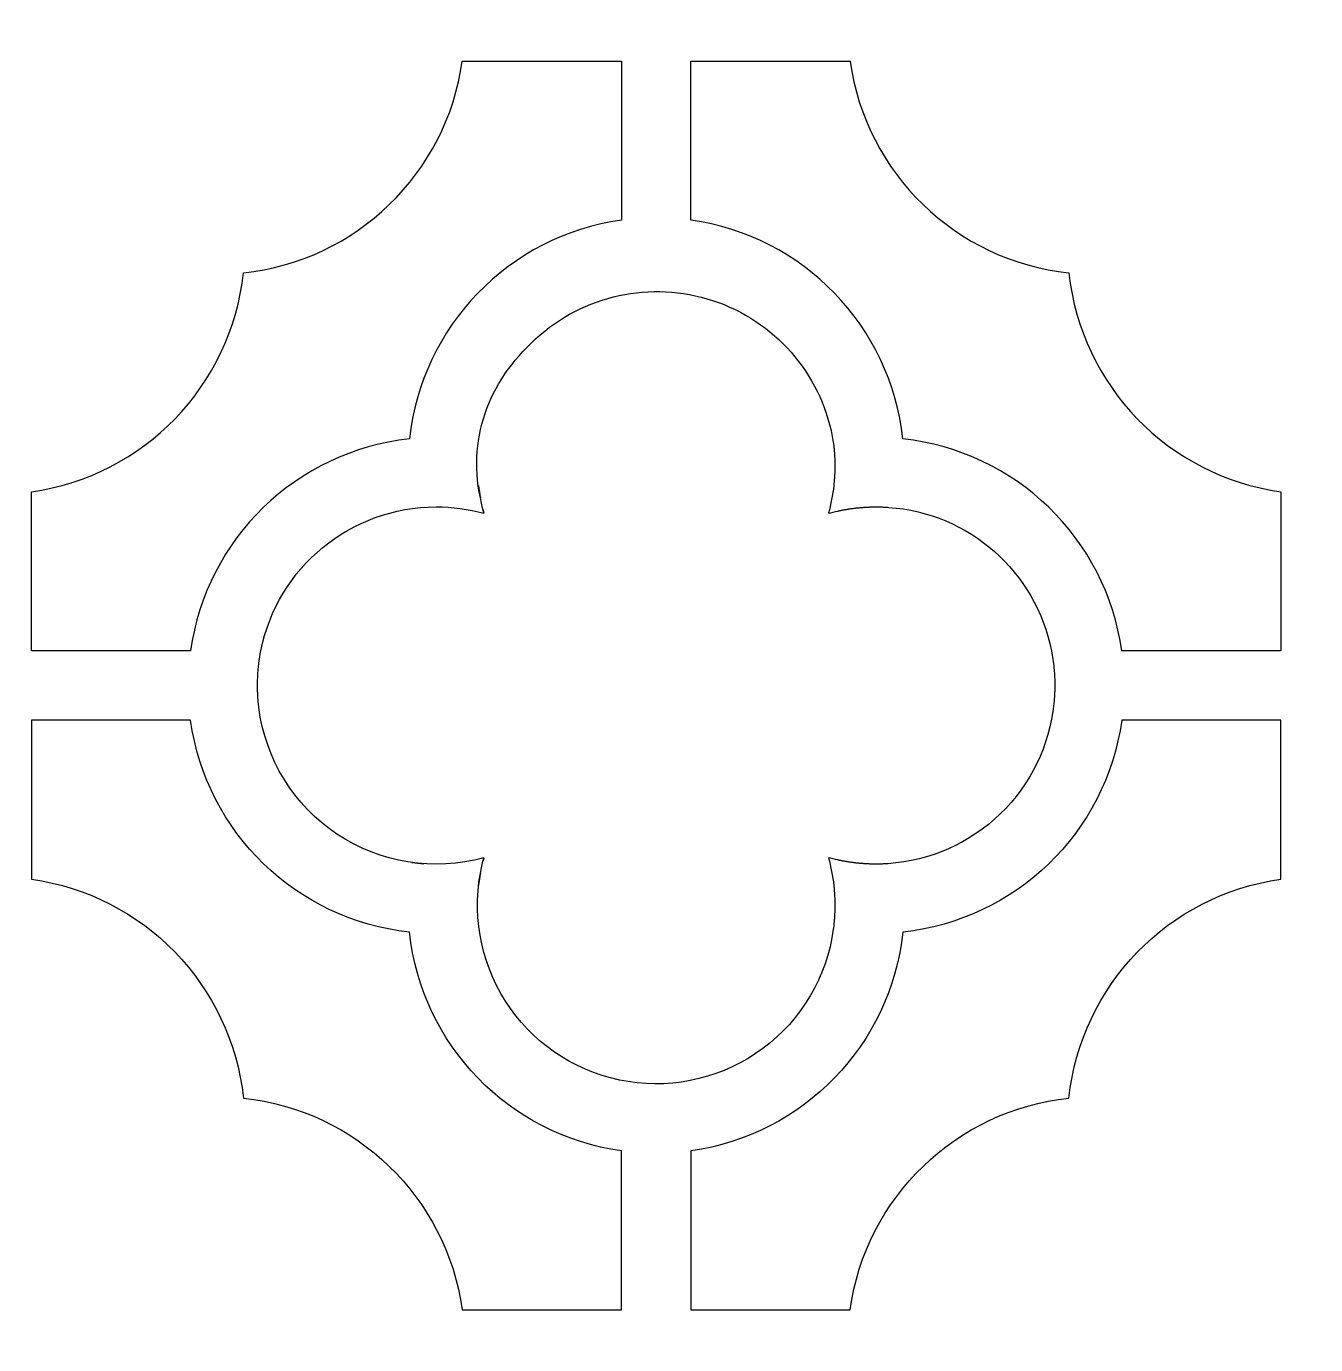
# Model space of a CAD drawing. Header units: centimetres. Extents: x -7.4 to -1.5, y -9 to 2.2.
# Drawn here: x -6.442 to -4.47, y -5.4 to -3.383 of the extents above; entities that cross this region are included whole.
import ezdxf

# ---------------------------------------------------------------- set-up
doc = ezdxf.new("R2010")
doc.units = ezdxf.units.CM
doc.header["$MEASUREMENT"] = 0
doc.layers.add('layer 1', color=7, linetype='Continuous')

msp = doc.modelspace()

# ---------------------------------------------------------------- linework, layer by layer
at = {"layer": 'layer 1', "color": 250}
for points, knots in [([(-7.43951, 2.23468), (-7.43951, 2.23468), (-7.33331, 2.23468), (-7.33331, 2.23468), (-7.33331, 2.23468), (-7.33331, 2.23468), (-1.60574, 2.23468), (-1.60574, 2.23468), (-1.60574, 2.23468), (-1.60574, 2.23468), (-1.49953, 2.23468), (-1.49953, 2.23468), (-1.49953, 2.23468), (-1.49953, 2.23468), (-1.49953, 2.12848), (-1.49953, 2.12848), (-1.49953, 2.12848), (-1.49953, 2.12848), (-1.49953, -8.89401), (-1.49953, -8.89401), (-1.49953, -8.89401), (-1.49953, -8.89401), (-1.49953, -9.00021), (-1.49953, -9.00021), (-1.49953, -9.00021), (-1.49953, -9.00021), (-1.60574, -9.00021), (-1.60574, -9.00021), (-1.60574, -9.00021), (-1.60574, -9.00021), (-7.33331, -9.00021), (-7.33331, -9.00021), (-7.33331, -9.00021), (-7.33331, -9.00021), (-7.43951, -9.00021), (-7.43951, -9.00021), (-7.43951, -9.00021), (-7.43951, -9.00021), (-7.43951, -8.89401), (-7.43951, -8.89401), (-7.43951, -8.89401), (-7.43951, -8.89401), (-7.43951, 2.12848), (-7.43951, 2.12848), (-7.43951, 2.12848), (-7.43951, 2.12848), (-7.43951, 2.23468), (-7.43951, 2.23468)], [0, 0, 0, 0, 0.0769231, 0.0769231, 0.0769231, 0.0769231, 0.1538462, 0.1538462, 0.1538462, 0.1538462, 0.2307692, 0.2307692, 0.2307692, 0.2307692, 0.3076923, 0.3076923, 0.3076923, 0.3076923, 0.3846154, 0.3846154, 0.3846154, 0.3846154, 0.4615385, 0.4615385, 0.4615385, 0.4615385, 0.5384615, 0.5384615, 0.5384615, 0.5384615, 0.6153846, 0.6153846, 0.6153846, 0.6153846, 0.6923077, 0.6923077, 0.6923077, 0.6923077, 0.7692308, 0.7692308, 0.7692308, 0.7692308, 0.8461538, 0.8461538, 0.8461538, 0.8461538, 1, 1, 1, 1]), ([(-5.53146, -3.43587), (-5.53146, -3.43587), (-5.61259, -3.43587), (-5.61259, -3.43587), (-5.61259, -3.43587), (-5.61259, -3.43587), (-5.65132, -3.43587), (-5.65132, -3.43587), (-5.65132, -3.43587), (-5.65132, -3.43587), (-5.68061, -3.43587), (-5.68061, -3.43587), (-5.68061, -3.43587), (-5.68061, -3.43587), (-5.77491, -3.43587), (-5.77491, -3.43587), (-5.77491, -3.43587), (-5.79896, -3.60788), (-5.93716, -3.74155), (-6.10984, -3.76015), (-6.10984, -3.76015), (-6.12832, -3.93284), (-6.26213, -4.0709), (-6.43412, -4.09508), (-6.43412, -4.09508), (-6.43412, -4.09508), (-6.43412, -4.14635), (-6.43412, -4.14635), (-6.43412, -4.14635), (-6.43412, -4.14635), (-6.43412, -4.17249), (-6.43412, -4.17249), (-6.43412, -4.17249), (-6.43412, -4.17249), (-6.43412, -4.24991), (-6.43412, -4.24991), (-6.43412, -4.24991), (-6.43412, -4.24991), (-6.43412, -4.33851), (-6.43412, -4.33851), (-6.43412, -4.33851), (-6.43412, -4.33851), (-6.28511, -4.33852), (-6.28511, -4.33852), (-6.28511, -4.33852), (-6.28511, -4.33852), (-6.1907, -4.33852), (-6.1907, -4.33852), (-6.1907, -4.33852), (-6.16665, -4.1665), (-6.02843, -4.03284), (-5.85574, -4.01423), (-5.85574, -4.01423), (-5.83727, -3.84153), (-5.70345, -3.70347), (-5.53146, -3.6793), (-5.53146, -3.6793), (-5.53146, -3.6793), (-5.53146, -3.43587), (-5.53146, -3.43587)], [0, 0, 0, 0, 0.0625, 0.0625, 0.0625, 0.0625, 0.125, 0.125, 0.125, 0.125, 0.1875, 0.1875, 0.1875, 0.1875, 0.25, 0.25, 0.25, 0.25, 0.3125, 0.3125, 0.3125, 0.3125, 0.375, 0.375, 0.375, 0.375, 0.4375, 0.4375, 0.4375, 0.4375, 0.5, 0.5, 0.5, 0.5, 0.5625, 0.5625, 0.5625, 0.5625, 0.625, 0.625, 0.625, 0.625, 0.6875, 0.6875, 0.6875, 0.6875, 0.75, 0.75, 0.75, 0.75, 0.8125, 0.8125, 0.8125, 0.8125, 0.875, 0.875, 0.875, 0.875, 1, 1, 1, 1]), ([(-5.18182, -3.43587), (-5.18182, -3.43587), (-5.23299, -3.43587), (-5.23299, -3.43587), (-5.23299, -3.43587), (-5.23299, -3.43587), (-5.3054, -3.43587), (-5.3054, -3.43587), (-5.3054, -3.43587), (-5.3054, -3.43587), (-5.35964, -3.43587), (-5.35964, -3.43587), (-5.35964, -3.43587), (-5.35964, -3.43587), (-5.42525, -3.43587), (-5.42525, -3.43587), (-5.42525, -3.43587), (-5.42525, -3.43587), (-5.42525, -3.67931), (-5.42525, -3.67931), (-5.42525, -3.67931), (-5.25325, -3.70336), (-5.1196, -3.84156), (-5.10099, -4.01423), (-5.10099, -4.01423), (-4.9283, -4.03271), (-4.79024, -4.16652), (-4.76605, -4.33852), (-4.76605, -4.33852), (-4.76605, -4.33852), (-4.64433, -4.33852), (-4.64433, -4.33852), (-4.64433, -4.33852), (-4.64433, -4.33852), (-4.52262, -4.33852), (-4.52262, -4.33852), (-4.52262, -4.33852), (-4.52262, -4.33852), (-4.52262, -4.24991), (-4.52262, -4.24991), (-4.52262, -4.24991), (-4.52262, -4.24991), (-4.52262, -4.17248), (-4.52262, -4.17248), (-4.52262, -4.17248), (-4.52262, -4.17248), (-4.52262, -4.14636), (-4.52262, -4.14636), (-4.52262, -4.14636), (-4.52262, -4.14636), (-4.52262, -4.09508), (-4.52262, -4.09508), (-4.52262, -4.09508), (-4.69462, -4.07103), (-4.82828, -3.93283), (-4.84689, -3.76015), (-4.84689, -3.76015), (-5.01959, -3.74167), (-5.15765, -3.60786), (-5.18182, -3.43587)], [0, 0, 0, 0, 0.0625, 0.0625, 0.0625, 0.0625, 0.125, 0.125, 0.125, 0.125, 0.1875, 0.1875, 0.1875, 0.1875, 0.25, 0.25, 0.25, 0.25, 0.3125, 0.3125, 0.3125, 0.3125, 0.375, 0.375, 0.375, 0.375, 0.4375, 0.4375, 0.4375, 0.4375, 0.5, 0.5, 0.5, 0.5, 0.5625, 0.5625, 0.5625, 0.5625, 0.625, 0.625, 0.625, 0.625, 0.6875, 0.6875, 0.6875, 0.6875, 0.75, 0.75, 0.75, 0.75, 0.8125, 0.8125, 0.8125, 0.8125, 0.875, 0.875, 0.875, 0.875, 1, 1, 1, 1]), ([(-6.08303, -4.33852), (-6.0843, -4.345), (-6.08534, -4.35151), (-6.08614, -4.35806), (-6.08614, -4.35806), (-6.08614, -4.35806), (-6.08634, -4.35971), (-6.08634, -4.35971), (-6.08634, -4.35971), (-6.08634, -4.35971), (-6.08653, -4.36137), (-6.08653, -4.36137), (-6.08653, -4.36137), (-6.08653, -4.36137), (-6.08717, -4.36792), (-6.08717, -4.36792), (-6.08717, -4.36792), (-6.08717, -4.36792), (-6.08755, -4.373), (-6.08755, -4.373), (-6.08755, -4.373), (-6.08755, -4.373), (-6.08767, -4.37469), (-6.08767, -4.37469), (-6.08767, -4.37469), (-6.08767, -4.37469), (-6.08788, -4.37803), (-6.08788, -4.37803), (-6.08788, -4.37803), (-6.08788, -4.37803), (-6.08794, -4.37974), (-6.08794, -4.37974), (-6.08794, -4.37974), (-6.08794, -4.37974), (-6.08802, -4.3819), (-6.08802, -4.3819), (-6.08802, -4.3819), (-6.08802, -4.3819), (-6.08805, -4.38312), (-6.08805, -4.38312), (-6.08805, -4.38312), (-6.08805, -4.38312), (-6.08812, -4.38454), (-6.08812, -4.38454), (-6.08812, -4.38454), (-6.08812, -4.38454), (-6.08814, -4.38626), (-6.08814, -4.38626), (-6.08814, -4.38626), (-6.08814, -4.38626), (-6.08816, -4.38734), (-6.08816, -4.38734), (-6.08816, -4.38734), (-6.08816, -4.38734), (-6.08819, -4.38904), (-6.08819, -4.38904), (-6.08819, -4.38904), (-6.08819, -4.38904), (-6.08819, -4.39076), (-6.08819, -4.39076), (-6.08819, -4.39076), (-6.08819, -4.39076), (-6.08819, -4.39244), (-6.08819, -4.39244), (-6.08819, -4.39244), (-6.08819, -4.39244), (-6.08819, -4.39413), (-6.08819, -4.39413), (-6.08819, -4.39413), (-6.08819, -4.39413), (-6.08816, -4.39556), (-6.08816, -4.39556), (-6.08816, -4.39556), (-6.08816, -4.39556), (-6.08816, -4.39668), (-6.08816, -4.39668), (-6.08816, -4.39668), (-6.08816, -4.39668), (-6.08812, -4.39838), (-6.08812, -4.39838), (-6.08812, -4.39838), (-6.08812, -4.39838), (-6.08805, -4.40008), (-6.08805, -4.40008), (-6.08805, -4.40008), (-6.08805, -4.40008), (-6.08802, -4.40131), (-6.08802, -4.40131), (-6.08802, -4.40131), (-6.08802, -4.40131), (-6.08797, -4.40259), (-6.08797, -4.40259), (-6.08797, -4.40259), (-6.08797, -4.40259), (-6.0879, -4.40428), (-6.0879, -4.40428), (-6.0879, -4.40428), (-6.0879, -4.40428), (-6.08767, -4.40848), (-6.08767, -4.40848), (-6.08767, -4.40848), (-6.08767, -4.40848), (-6.08755, -4.41017), (-6.08755, -4.41017), (-6.08755, -4.41017), (-6.08755, -4.41017), (-6.08724, -4.41434), (-6.08724, -4.41434), (-6.08724, -4.41434), (-6.08698, -4.41739), (-6.08669, -4.42044), (-6.08634, -4.42349), (-6.08634, -4.42349), (-6.08634, -4.42349), (-6.08614, -4.42514), (-6.08614, -4.42514), (-6.08614, -4.42514), (-6.07644, -4.50408), (-6.03287, -4.57483), (-5.96672, -4.61896), (-5.96672, -4.61896), (-5.90057, -4.66307), (-5.81859, -4.67629), (-5.74196, -4.65516), (-5.74196, -4.65516), (-5.74196, -4.65516), (-5.74325, -4.6601), (-5.74325, -4.6601), (-5.74325, -4.6601), (-5.74325, -4.6601), (-5.74196, -4.65515), (-5.74196, -4.65515), (-5.74196, -4.65515), (-5.74381, -4.66208), (-5.74542, -4.66908), (-5.7468, -4.67612), (-5.7468, -4.67612), (-5.74818, -4.68326), (-5.74927, -4.69046), (-5.75007, -4.69769), (-5.75007, -4.69769), (-5.74936, -4.69136), (-5.74844, -4.68506), (-5.74731, -4.67878), (-5.74731, -4.67878), (-5.76045, -4.75127), (-5.74383, -4.82598), (-5.70121, -4.88605), (-5.70121, -4.88605), (-5.65858, -4.94612), (-5.5939, -4.98642), (-5.52114, -4.99794), (-5.52114, -4.99794), (-5.44837, -5.00947), (-5.37402, -4.99113), (-5.31494, -4.94709), (-5.31494, -4.94709), (-5.25587, -4.90305), (-5.21712, -4.83739), (-5.20738, -4.76435), (-5.20738, -4.76435), (-5.20738, -4.76435), (-5.20723, -4.7632), (-5.20723, -4.7632), (-5.20723, -4.7632), (-5.20723, -4.7632), (-5.2071, -4.76204), (-5.2071, -4.76204), (-5.2071, -4.76204), (-5.2071, -4.76204), (-5.20681, -4.75972), (-5.20681, -4.75972), (-5.20681, -4.75972), (-5.20681, -4.75972), (-5.20661, -4.75799), (-5.20661, -4.75799), (-5.20661, -4.75799), (-5.20661, -4.75799), (-5.20649, -4.75684), (-5.20649, -4.75684), (-5.20649, -4.75684), (-5.20649, -4.75684), (-5.20631, -4.75509), (-5.20631, -4.75509), (-5.20631, -4.75509), (-5.20631, -4.75509), (-5.20617, -4.75361), (-5.20617, -4.75361), (-5.20617, -4.75361), (-5.20617, -4.75361), (-5.20606, -4.75219), (-5.20606, -4.75219), (-5.20606, -4.75219), (-5.20606, -4.75219), (-5.20595, -4.75101), (-5.20595, -4.75101), (-5.20595, -4.75101), (-5.20595, -4.75101), (-5.20587, -4.75002), (-5.20587, -4.75002), (-5.20587, -4.75002), (-5.20587, -4.75002), (-5.20576, -4.74867), (-5.20576, -4.74867), (-5.20576, -4.74867), (-5.20576, -4.74867), (-5.20541, -4.74342), (-5.20541, -4.74342), (-5.20541, -4.74342), (-5.20541, -4.74342), (-5.20534, -4.74225), (-5.20534, -4.74225), (-5.20534, -4.74225), (-5.20534, -4.74225), (-5.2053, -4.74107), (-5.2053, -4.74107), (-5.2053, -4.74107), (-5.2053, -4.74107), (-5.20525, -4.73989), (-5.20525, -4.73989), (-5.20525, -4.73989), (-5.20525, -4.73989), (-5.2052, -4.73871), (-5.2052, -4.73871), (-5.2052, -4.73871), (-5.2052, -4.73871), (-5.20514, -4.73698), (-5.20514, -4.73698), (-5.20514, -4.73698), (-5.20514, -4.73698), (-5.20503, -4.73307), (-5.20503, -4.73307), (-5.20503, -4.73307), (-5.20503, -4.73307), (-5.20502, -4.73159), (-5.20502, -4.73159), (-5.20502, -4.73159), (-5.20502, -4.73159), (-5.20499, -4.7298), (-5.20499, -4.7298), (-5.20499, -4.7298), (-5.20499, -4.7298), (-5.20497, -4.72805), (-5.20497, -4.72805), (-5.20497, -4.72805), (-5.20497, -4.72805), (-5.20499, -4.72686), (-5.20499, -4.72686), (-5.20499, -4.72686), (-5.20499, -4.72686), (-5.20499, -4.72568), (-5.20499, -4.72568), (-5.20499, -4.72568), (-5.20499, -4.72568), (-5.20502, -4.72451), (-5.20502, -4.72451), (-5.20502, -4.72451), (-5.20502, -4.72451), (-5.20502, -4.72333), (-5.20502, -4.72333), (-5.20502, -4.72333), (-5.20502, -4.72333), (-5.20505, -4.72215), (-5.20505, -4.72215), (-5.20505, -4.72215), (-5.20505, -4.72215), (-5.20507, -4.72097), (-5.20507, -4.72097), (-5.20507, -4.72097), (-5.20507, -4.72097), (-5.20511, -4.71978), (-5.20511, -4.71978), (-5.20511, -4.71978), (-5.20511, -4.71978), (-5.20514, -4.71862), (-5.20514, -4.71862), (-5.20514, -4.71862), (-5.20514, -4.71862), (-5.2052, -4.71744), (-5.2052, -4.71744), (-5.2052, -4.71744), (-5.2052, -4.71744), (-5.20525, -4.71627), (-5.20525, -4.71627), (-5.20525, -4.71627), (-5.20525, -4.71627), (-5.2053, -4.71508), (-5.2053, -4.71508), (-5.2053, -4.71508), (-5.2053, -4.71508), (-5.20534, -4.71393), (-5.20534, -4.71393), (-5.20534, -4.71393), (-5.20534, -4.71393), (-5.20541, -4.71275), (-5.20541, -4.71275), (-5.20541, -4.71275), (-5.20541, -4.71275), (-5.20547, -4.71159), (-5.20547, -4.71159), (-5.20547, -4.71159), (-5.20547, -4.71159), (-5.20555, -4.71041), (-5.20555, -4.71041), (-5.20555, -4.71041), (-5.20555, -4.71041), (-5.20561, -4.70927), (-5.20561, -4.70927), (-5.20561, -4.70927), (-5.20561, -4.70927), (-5.20571, -4.70809), (-5.20571, -4.70809), (-5.20571, -4.70809), (-5.20571, -4.70809), (-5.2058, -4.70694), (-5.2058, -4.70694), (-5.2058, -4.70694), (-5.2058, -4.70694), (-5.20589, -4.70576), (-5.20589, -4.70576), (-5.20589, -4.70576), (-5.20589, -4.70576), (-5.20599, -4.70461), (-5.20599, -4.70461), (-5.20599, -4.70461), (-5.20599, -4.70461), (-5.2061, -4.70344), (-5.2061, -4.70344), (-5.2061, -4.70344), (-5.2061, -4.70344), (-5.20621, -4.70228), (-5.20621, -4.70228), (-5.20621, -4.70228), (-5.20621, -4.70228), (-5.2063, -4.70114), (-5.2063, -4.70114), (-5.2063, -4.70114), (-5.2063, -4.70114), (-5.2064, -4.7), (-5.2064, -4.7), (-5.2064, -4.7), (-5.2064, -4.7), (-5.20653, -4.69884), (-5.20653, -4.69884), (-5.20653, -4.69884), (-5.20653, -4.69884), (-5.20665, -4.69769), (-5.20665, -4.69769), (-5.20665, -4.69769), (-5.20825, -4.68331), (-5.21098, -4.66909), (-5.21483, -4.65515), (-5.21483, -4.65515), (-5.2101, -4.65643), (-5.20535, -4.65759), (-5.20057, -4.65864), (-5.20057, -4.65864), (-5.20057, -4.65864), (-5.19945, -4.6589), (-5.19945, -4.6589), (-5.19945, -4.6589), (-5.19945, -4.6589), (-5.19834, -4.65912), (-5.19834, -4.65912), (-5.19834, -4.65912), (-5.19834, -4.65912), (-5.19721, -4.65938), (-5.19721, -4.65938), (-5.19721, -4.65938), (-5.19721, -4.65938), (-5.1961, -4.6596), (-5.1961, -4.6596), (-5.1961, -4.6596), (-5.1961, -4.6596), (-5.19498, -4.65981), (-5.19498, -4.65981), (-5.19498, -4.65981), (-5.19498, -4.65981), (-5.19387, -4.66003), (-5.19387, -4.66003), (-5.19387, -4.66003), (-5.19387, -4.66003), (-5.19274, -4.66024), (-5.19274, -4.66024), (-5.19274, -4.66024), (-5.19274, -4.66024), (-5.19163, -4.66044), (-5.19163, -4.66044), (-5.19163, -4.66044), (-5.19163, -4.66044), (-5.1905, -4.66066), (-5.1905, -4.66066), (-5.1905, -4.66066), (-5.1905, -4.66066), (-5.18939, -4.66085), (-5.18939, -4.66085), (-5.18939, -4.66085), (-5.18939, -4.66085), (-5.18823, -4.66106), (-5.18823, -4.66106), (-5.18823, -4.66106), (-5.18823, -4.66106), (-5.18713, -4.66124), (-5.18713, -4.66124), (-5.18713, -4.66124), (-5.18713, -4.66124), (-5.18598, -4.66143), (-5.18598, -4.66143), (-5.18598, -4.66143), (-5.18598, -4.66143), (-5.18486, -4.66161), (-5.18486, -4.66161), (-5.18486, -4.66161), (-5.18486, -4.66161), (-5.18371, -4.6618), (-5.18371, -4.6618), (-5.18371, -4.6618), (-5.18371, -4.6618), (-5.18259, -4.66196), (-5.18259, -4.66196), (-5.18259, -4.66196), (-5.18259, -4.66196), (-5.18144, -4.66213), (-5.18144, -4.66213), (-5.18144, -4.66213), (-5.18144, -4.66213), (-5.1803, -4.66229), (-5.1803, -4.66229), (-5.1803, -4.66229), (-5.1803, -4.66229), (-5.17915, -4.66248), (-5.17915, -4.66248), (-5.17915, -4.66248), (-5.17915, -4.66248), (-5.17802, -4.6626), (-5.17802, -4.6626), (-5.17802, -4.6626), (-5.17802, -4.6626), (-5.17688, -4.66277), (-5.17688, -4.66277), (-5.17688, -4.66277), (-5.17688, -4.66277), (-5.17574, -4.66289), (-5.17574, -4.66289), (-5.17574, -4.66289), (-5.17574, -4.66289), (-5.17458, -4.66305), (-5.17458, -4.66305), (-5.17458, -4.66305), (-5.17458, -4.66305), (-5.17344, -4.66318), (-5.17344, -4.66318), (-5.17344, -4.66318), (-5.17344, -4.66318), (-5.1723, -4.66332), (-5.1723, -4.66332), (-5.1723, -4.66332), (-5.1723, -4.66332), (-5.17114, -4.66344), (-5.17114, -4.66344), (-5.17114, -4.66344), (-5.17114, -4.66344), (-5.16999, -4.66358), (-5.16999, -4.66358), (-5.16999, -4.66358), (-5.16999, -4.66358), (-5.16884, -4.66366), (-5.16884, -4.66366), (-5.16884, -4.66366), (-5.16884, -4.66366), (-5.16769, -4.66378), (-5.16769, -4.66378), (-5.16769, -4.66378), (-5.16769, -4.66378), (-5.16655, -4.66388), (-5.16655, -4.66388), (-5.16655, -4.66388), (-5.16655, -4.66388), (-5.16536, -4.664), (-5.16536, -4.664), (-5.16536, -4.664), (-5.16536, -4.664), (-5.16422, -4.66409), (-5.16422, -4.66409), (-5.16422, -4.66409), (-5.16422, -4.66409), (-5.16304, -4.66418), (-5.16304, -4.66418), (-5.16304, -4.66418), (-5.16304, -4.66418), (-5.16189, -4.66428), (-5.16189, -4.66428), (-5.16189, -4.66428), (-5.16189, -4.66428), (-5.16072, -4.66436), (-5.16072, -4.66436), (-5.16072, -4.66436), (-5.16072, -4.66436), (-5.15957, -4.66443), (-5.15957, -4.66443), (-5.15957, -4.66443), (-5.15957, -4.66443), (-5.15839, -4.6645), (-5.15839, -4.6645), (-5.15839, -4.6645), (-5.15839, -4.6645), (-5.15723, -4.66457), (-5.15723, -4.66457), (-5.15723, -4.66457), (-5.15723, -4.66457), (-5.15605, -4.66463), (-5.15605, -4.66463), (-5.15605, -4.66463), (-5.15605, -4.66463), (-5.15489, -4.66468), (-5.15489, -4.66468), (-5.15489, -4.66468), (-5.15489, -4.66468), (-5.15372, -4.66474), (-5.15372, -4.66474), (-5.15372, -4.66474), (-5.15372, -4.66474), (-5.15254, -4.66478), (-5.15254, -4.66478), (-5.15254, -4.66478), (-5.15254, -4.66478), (-5.15136, -4.66485), (-5.15136, -4.66485), (-5.15136, -4.66485), (-5.15136, -4.66485), (-5.15019, -4.66487), (-5.15019, -4.66487), (-5.15019, -4.66487), (-5.15019, -4.66487), (-5.14902, -4.6649), (-5.14902, -4.6649), (-5.14902, -4.6649), (-5.14902, -4.6649), (-5.14783, -4.66493), (-5.14783, -4.66493), (-5.14783, -4.66493), (-5.14783, -4.66493), (-5.14666, -4.66497), (-5.14666, -4.66497), (-5.14666, -4.66497), (-5.14666, -4.66497), (-5.14547, -4.66497), (-5.14547, -4.66497), (-5.14547, -4.66497), (-5.14547, -4.66497), (-5.1443, -4.66499), (-5.1443, -4.66499), (-5.1443, -4.66499), (-5.1443, -4.66499), (-5.14312, -4.66499), (-5.14312, -4.66499), (-5.14312, -4.66499), (-5.14312, -4.66499), (-5.14192, -4.66501), (-5.14192, -4.66501), (-5.14192, -4.66501), (-5.14192, -4.66501), (-5.14075, -4.66499), (-5.14075, -4.66499), (-5.14075, -4.66499), (-5.14075, -4.66499), (-5.13932, -4.66498), (-5.13932, -4.66498), (-5.13932, -4.66498), (-5.13932, -4.66498), (-5.13778, -4.66497), (-5.13778, -4.66497), (-5.13778, -4.66497), (-5.13778, -4.66497), (-5.13273, -4.66483), (-5.13273, -4.66483), (-5.13273, -4.66483), (-5.13273, -4.66483), (-5.13127, -4.66477), (-5.13127, -4.66477), (-5.13127, -4.66477), (-5.13127, -4.66477), (-5.126, -4.66451), (-5.126, -4.66451), (-5.126, -4.66451), (-5.126, -4.66451), (-5.12482, -4.66444), (-5.12482, -4.66444), (-5.12482, -4.66444), (-5.12482, -4.66444), (-5.12365, -4.66437), (-5.12365, -4.66437), (-5.12365, -4.66437), (-5.05925, -4.65994), (-4.99852, -4.63298), (-4.95205, -4.58819), (-4.95205, -4.58819), (-4.90556, -4.54338), (-4.87648, -4.48358), (-4.86996, -4.41934), (-4.86996, -4.41934), (-4.86996, -4.41934), (-4.86957, -4.41518), (-4.86957, -4.41518), (-4.86957, -4.41518), (-4.86922, -4.41085), (-4.86895, -4.40651), (-4.86875, -4.40217), (-4.86875, -4.40217), (-4.86875, -4.40217), (-4.86872, -4.40091), (-4.86872, -4.40091), (-4.86872, -4.40091), (-4.86872, -4.40091), (-4.86866, -4.39922), (-4.86866, -4.39922), (-4.86866, -4.39922), (-4.86866, -4.39922), (-4.86859, -4.3968), (-4.86859, -4.3968), (-4.86859, -4.3968), (-4.86859, -4.3968), (-4.86859, -4.39582), (-4.86859, -4.39582), (-4.86859, -4.39582), (-4.86859, -4.39582), (-4.86856, -4.39413), (-4.86856, -4.39413), (-4.86856, -4.39413), (-4.86856, -4.39413), (-4.86855, -4.39244), (-4.86855, -4.39244), (-4.86855, -4.39244), (-4.86855, -4.39244), (-4.86855, -4.39076), (-4.86855, -4.39076), (-4.86855, -4.39076), (-4.86855, -4.39076), (-4.86856, -4.38904), (-4.86856, -4.38904), (-4.86856, -4.38904), (-4.86856, -4.38904), (-4.86858, -4.38767), (-4.86858, -4.38767), (-4.86858, -4.38767), (-4.86858, -4.38767), (-4.86859, -4.38649), (-4.86859, -4.38649), (-4.86859, -4.38649), (-4.86859, -4.38649), (-4.86862, -4.38483), (-4.86862, -4.38483), (-4.86862, -4.38483), (-4.86862, -4.38483), (-4.86869, -4.38312), (-4.86869, -4.38312), (-4.86869, -4.38312), (-4.86869, -4.38312), (-4.86872, -4.38197), (-4.86872, -4.38197), (-4.86872, -4.38197), (-4.86889, -4.37786), (-4.86913, -4.37375), (-4.86944, -4.36965), (-4.86944, -4.36965), (-4.86944, -4.36965), (-4.86957, -4.36799), (-4.86957, -4.36799), (-4.86957, -4.36799), (-4.86957, -4.36799), (-4.86987, -4.36469), (-4.86987, -4.36469), (-4.86987, -4.36469), (-4.87078, -4.35591), (-4.87206, -4.34718), (-4.87372, -4.33852), (-4.87372, -4.33852), (-4.89762, -4.21739), (-4.9996, -4.12738), (-5.12277, -4.11892), (-5.12277, -4.11892), (-5.12277, -4.11892), (-5.12422, -4.11882), (-5.12422, -4.11882), (-5.12422, -4.11882), (-5.12422, -4.11882), (-5.12539, -4.11875), (-5.12539, -4.11875), (-5.12539, -4.11875), (-5.12539, -4.11875), (-5.13127, -4.11845), (-5.13127, -4.11845), (-5.13127, -4.11845), (-5.13127, -4.11845), (-5.13273, -4.1184), (-5.13273, -4.1184), (-5.13273, -4.1184), (-5.13273, -4.1184), (-5.13692, -4.11827), (-5.13692, -4.11827), (-5.13692, -4.11827), (-5.13692, -4.11827), (-5.1384, -4.11827), (-5.1384, -4.11827), (-5.1384, -4.11827), (-5.1384, -4.11827), (-5.14018, -4.11823), (-5.14018, -4.11823), (-5.14018, -4.11823), (-5.14018, -4.11823), (-5.14192, -4.11822), (-5.14192, -4.11822), (-5.14192, -4.11822), (-5.14192, -4.11822), (-5.14312, -4.11823), (-5.14312, -4.11823), (-5.14312, -4.11823), (-5.14312, -4.11823), (-5.1443, -4.11823), (-5.1443, -4.11823), (-5.1443, -4.11823), (-5.1443, -4.11823), (-5.14547, -4.11827), (-5.14547, -4.11827), (-5.14547, -4.11827), (-5.14547, -4.11827), (-5.14666, -4.11827), (-5.14666, -4.11827), (-5.14666, -4.11827), (-5.14666, -4.11827), (-5.14783, -4.1183), (-5.14783, -4.1183), (-5.14783, -4.1183), (-5.14783, -4.1183), (-5.14902, -4.11831), (-5.14902, -4.11831), (-5.14902, -4.11831), (-5.14902, -4.11831), (-5.15019, -4.11835), (-5.15019, -4.11835), (-5.15019, -4.11835), (-5.15019, -4.11835), (-5.15136, -4.11838), (-5.15136, -4.11838), (-5.15136, -4.11838), (-5.15136, -4.11838), (-5.15254, -4.11845), (-5.15254, -4.11845), (-5.15254, -4.11845), (-5.15254, -4.11845), (-5.15372, -4.11849), (-5.15372, -4.11849), (-5.15372, -4.11849), (-5.15372, -4.11849), (-5.15489, -4.11856), (-5.15489, -4.11856), (-5.15489, -4.11856), (-5.15489, -4.11856), (-5.15605, -4.1186), (-5.15605, -4.1186), (-5.15605, -4.1186), (-5.15605, -4.1186), (-5.15723, -4.11867), (-5.15723, -4.11867), (-5.15723, -4.11867), (-5.15723, -4.11867), (-5.15838, -4.11872), (-5.15838, -4.11872), (-5.15838, -4.11872), (-5.15838, -4.11872), (-5.15956, -4.1188), (-5.15956, -4.1188), (-5.15956, -4.1188), (-5.15956, -4.1188), (-5.16071, -4.11886), (-5.16071, -4.11886), (-5.16071, -4.11886), (-5.16071, -4.11886), (-5.16188, -4.11896), (-5.16188, -4.11896), (-5.16188, -4.11896), (-5.16188, -4.11896), (-5.16303, -4.11904), (-5.16303, -4.11904), (-5.16303, -4.11904), (-5.16303, -4.11904), (-5.16421, -4.11914), (-5.16421, -4.11914), (-5.16421, -4.11914), (-5.16421, -4.11914), (-5.16535, -4.11923), (-5.16535, -4.11923), (-5.16535, -4.11923), (-5.16535, -4.11923), (-5.16652, -4.11935), (-5.16652, -4.11935), (-5.16652, -4.11935), (-5.16652, -4.11935), (-5.16767, -4.11945), (-5.16767, -4.11945), (-5.16767, -4.11945), (-5.16767, -4.11945), (-5.16881, -4.11956), (-5.16881, -4.11956), (-5.16881, -4.11956), (-5.16881, -4.11956), (-5.16996, -4.11966), (-5.16996, -4.11966), (-5.16996, -4.11966), (-5.16996, -4.11966), (-5.17112, -4.11978), (-5.17112, -4.11978), (-5.17112, -4.11978), (-5.17112, -4.11978), (-5.17227, -4.11992), (-5.17227, -4.11992), (-5.17227, -4.11992), (-5.17227, -4.11992), (-5.17342, -4.12005), (-5.17342, -4.12005), (-5.17342, -4.12005), (-5.17342, -4.12005), (-5.17456, -4.12018), (-5.17456, -4.12018), (-5.17456, -4.12018), (-5.17456, -4.12018), (-5.17571, -4.12034), (-5.17571, -4.12034), (-5.17571, -4.12034), (-5.17571, -4.12034), (-5.17686, -4.12047), (-5.17686, -4.12047), (-5.17686, -4.12047), (-5.17686, -4.12047), (-5.17801, -4.12062), (-5.17801, -4.12062), (-5.17801, -4.12062), (-5.17801, -4.12062), (-5.17912, -4.12075), (-5.17912, -4.12075), (-5.17912, -4.12075), (-5.17912, -4.12075), (-5.18026, -4.12093), (-5.18026, -4.12093), (-5.18026, -4.12093), (-5.18026, -4.12093), (-5.18142, -4.12109), (-5.18142, -4.12109), (-5.18142, -4.12109), (-5.18142, -4.12109), (-5.18256, -4.12127), (-5.18256, -4.12127), (-5.18256, -4.12127), (-5.18256, -4.12127), (-5.18368, -4.12143), (-5.18368, -4.12143), (-5.18368, -4.12143), (-5.18368, -4.12143), (-5.18483, -4.12162), (-5.18483, -4.12162), (-5.18483, -4.12162), (-5.18483, -4.12162), (-5.18595, -4.12181), (-5.18595, -4.12181), (-5.18595, -4.12181), (-5.18595, -4.12181), (-5.1871, -4.122), (-5.1871, -4.122), (-5.1871, -4.122), (-5.1871, -4.122), (-5.18821, -4.12216), (-5.18821, -4.12216), (-5.18821, -4.12216), (-5.18821, -4.12216), (-5.18935, -4.12237), (-5.18935, -4.12237), (-5.18935, -4.12237), (-5.18935, -4.12237), (-5.19046, -4.12257), (-5.19046, -4.12257), (-5.19046, -4.12257), (-5.19046, -4.12257), (-5.1916, -4.12279), (-5.1916, -4.12279), (-5.1916, -4.12279), (-5.1916, -4.12279), (-5.19271, -4.12298), (-5.19271, -4.12298), (-5.19271, -4.12298), (-5.19271, -4.12298), (-5.19383, -4.12321), (-5.19383, -4.12321), (-5.19383, -4.12321), (-5.19383, -4.12321), (-5.19494, -4.12342), (-5.19494, -4.12342), (-5.19494, -4.12342), (-5.19494, -4.12342), (-5.19606, -4.12364), (-5.19606, -4.12364), (-5.19606, -4.12364), (-5.19606, -4.12364), (-5.19717, -4.12386), (-5.19717, -4.12386), (-5.19717, -4.12386), (-5.19717, -4.12386), (-5.19829, -4.1241), (-5.19829, -4.1241), (-5.19829, -4.1241), (-5.19829, -4.1241), (-5.1994, -4.12433), (-5.1994, -4.12433), (-5.1994, -4.12433), (-5.1994, -4.12433), (-5.20051, -4.12459), (-5.20051, -4.12459), (-5.20051, -4.12459), (-5.2053, -4.12562), (-5.21005, -4.12678), (-5.21478, -4.12808), (-5.21478, -4.12808), (-5.21096, -4.11413), (-5.20825, -4.09991), (-5.20667, -4.08554), (-5.20667, -4.08554), (-5.20667, -4.08554), (-5.20654, -4.08439), (-5.20654, -4.08439), (-5.20654, -4.08439), (-5.20654, -4.08439), (-5.20641, -4.08324), (-5.20641, -4.08324), (-5.20641, -4.08324), (-5.20641, -4.08324), (-5.20631, -4.08208), (-5.20631, -4.08208), (-5.20631, -4.08208), (-5.20631, -4.08208), (-5.20621, -4.08094), (-5.20621, -4.08094), (-5.20621, -4.08094), (-5.20621, -4.08094), (-5.2061, -4.07979), (-5.2061, -4.07979), (-5.2061, -4.07979), (-5.2061, -4.07979), (-5.20599, -4.07861), (-5.20599, -4.07861), (-5.20599, -4.07861), (-5.20599, -4.07861), (-5.20589, -4.07747), (-5.20589, -4.07747), (-5.20589, -4.07747), (-5.20589, -4.07747), (-5.2058, -4.07628), (-5.2058, -4.07628), (-5.2058, -4.07628), (-5.2058, -4.07628), (-5.20571, -4.07514), (-5.20571, -4.07514), (-5.20571, -4.07514), (-5.20571, -4.07514), (-5.20561, -4.07397), (-5.20561, -4.07397), (-5.20561, -4.07397), (-5.20561, -4.07397), (-5.20555, -4.07281), (-5.20555, -4.07281), (-5.20555, -4.07281), (-5.20555, -4.07281), (-5.20547, -4.07164), (-5.20547, -4.07164), (-5.20547, -4.07164), (-5.20547, -4.07164), (-5.20541, -4.07048), (-5.20541, -4.07048), (-5.20541, -4.07048), (-5.20541, -4.07048), (-5.20534, -4.0693), (-5.20534, -4.0693), (-5.20534, -4.0693), (-5.20534, -4.0693), (-5.2053, -4.06814), (-5.2053, -4.06814), (-5.2053, -4.06814), (-5.2053, -4.06814), (-5.20525, -4.06697), (-5.20525, -4.06697), (-5.20525, -4.06697), (-5.20525, -4.06697), (-5.2052, -4.06578), (-5.2052, -4.06578), (-5.2052, -4.06578), (-5.2052, -4.06578), (-5.20514, -4.06461), (-5.20514, -4.06461), (-5.20514, -4.06461), (-5.20514, -4.06461), (-5.20511, -4.06344), (-5.20511, -4.06344), (-5.20511, -4.06344), (-5.20511, -4.06344), (-5.20507, -4.06226), (-5.20507, -4.06226), (-5.20507, -4.06226), (-5.20507, -4.06226), (-5.20505, -4.06108), (-5.20505, -4.06108), (-5.20505, -4.06108), (-5.20505, -4.06108), (-5.20502, -4.05991), (-5.20502, -4.05991), (-5.20502, -4.05991), (-5.20502, -4.05991), (-5.20502, -4.05872), (-5.20502, -4.05872), (-5.20502, -4.05872), (-5.20502, -4.05872), (-5.20499, -4.05754), (-5.20499, -4.05754), (-5.20499, -4.05754), (-5.20499, -4.05754), (-5.20499, -4.05637), (-5.20499, -4.05637), (-5.20499, -4.05637), (-5.20499, -4.05637), (-5.20497, -4.05518), (-5.20497, -4.05518), (-5.20497, -4.05518), (-5.20497, -4.05518), (-5.20499, -4.054), (-5.20499, -4.054), (-5.20499, -4.054), (-5.20499, -4.054), (-5.205, -4.05256), (-5.205, -4.05256), (-5.205, -4.05256), (-5.205, -4.05256), (-5.20502, -4.05103), (-5.20502, -4.05103), (-5.20502, -4.05103), (-5.20502, -4.05103), (-5.20511, -4.04705), (-5.20511, -4.04705), (-5.20511, -4.04705), (-5.20511, -4.04705), (-5.2052, -4.04451), (-5.2052, -4.04451), (-5.2052, -4.04451), (-5.2052, -4.04451), (-5.20525, -4.04333), (-5.20525, -4.04333), (-5.20525, -4.04333), (-5.20525, -4.04333), (-5.2053, -4.04216), (-5.2053, -4.04216), (-5.2053, -4.04216), (-5.2053, -4.04216), (-5.20533, -4.04113), (-5.20533, -4.04113), (-5.20533, -4.04113), (-5.20533, -4.04113), (-5.20541, -4.03982), (-5.20541, -4.03982), (-5.20541, -4.03982), (-5.20541, -4.03982), (-5.20575, -4.03469), (-5.20575, -4.03469), (-5.20575, -4.03469), (-5.20575, -4.03469), (-5.20586, -4.03337), (-5.20586, -4.03337), (-5.20586, -4.03337), (-5.20586, -4.03337), (-5.20595, -4.03222), (-5.20595, -4.03222), (-5.20595, -4.03222), (-5.20595, -4.03222), (-5.20606, -4.03104), (-5.20606, -4.03104), (-5.20606, -4.03104), (-5.20606, -4.03104), (-5.20617, -4.02989), (-5.20617, -4.02989), (-5.20617, -4.02989), (-5.20617, -4.02989), (-5.20625, -4.02878), (-5.20625, -4.02878), (-5.20625, -4.02878), (-5.20625, -4.02878), (-5.2064, -4.02713), (-5.2064, -4.02713), (-5.2064, -4.02713), (-5.2064, -4.02713), (-5.20655, -4.02581), (-5.20655, -4.02581), (-5.20655, -4.02581), (-5.20655, -4.02581), (-5.20676, -4.02409), (-5.20676, -4.02409), (-5.20676, -4.02409), (-5.20676, -4.02409), (-5.207, -4.02197), (-5.207, -4.02197), (-5.207, -4.02197), (-5.207, -4.02197), (-5.20717, -4.02061), (-5.20717, -4.02061), (-5.20717, -4.02061), (-5.20717, -4.02061), (-5.20733, -4.01946), (-5.20733, -4.01946), (-5.20733, -4.01946), (-5.22276, -3.92145), (-5.29008, -3.83949), (-5.38323, -3.80534), (-5.38323, -3.80534), (-5.47638, -3.77118), (-5.58073, -3.79019), (-5.65585, -3.855), (-5.65585, -3.855), (-5.73097, -3.91981), (-5.76743, -4.00729), (-5.74731, -4.10444), (-5.74731, -4.10444), (-5.74844, -4.09817), (-5.74936, -4.09188), (-5.75007, -4.08554), (-5.75007, -4.08554), (-5.74926, -4.09277), (-5.74818, -4.09997), (-5.7468, -4.10711), (-5.7468, -4.10711), (-5.74544, -4.11417), (-5.7438, -4.12116), (-5.74189, -4.12808), (-5.74189, -4.12808), (-5.74189, -4.12808), (-5.74325, -4.12313), (-5.74325, -4.12313), (-5.74325, -4.12313), (-5.74325, -4.12313), (-5.74196, -4.12807), (-5.74196, -4.12807), (-5.74196, -4.12807), (-5.76569, -4.12153), (-5.7902, -4.11822), (-5.81482, -4.11822), (-5.81482, -4.11822), (-5.94541, -4.11827), (-6.05772, -4.2104), (-6.08305, -4.33852), (-6.08305, -4.33852), (-6.08305, -4.33852), (-6.08303, -4.33852), (-6.08303, -4.33852)], [0, 0, 0, 0, 0.0034483, 0.0034483, 0.0034483, 0.0034483, 0.0068966, 0.0068966, 0.0068966, 0.0068966, 0.0103448, 0.0103448, 0.0103448, 0.0103448, 0.0137931, 0.0137931, 0.0137931, 0.0137931, 0.0172414, 0.0172414, 0.0172414, 0.0172414, 0.0206897, 0.0206897, 0.0206897, 0.0206897, 0.0241379, 0.0241379, 0.0241379, 0.0241379, 0.0275862, 0.0275862, 0.0275862, 0.0275862, 0.0310345, 0.0310345, 0.0310345, 0.0310345, 0.0344828, 0.0344828, 0.0344828, 0.0344828, 0.037931, 0.037931, 0.037931, 0.037931, 0.0413793, 0.0413793, 0.0413793, 0.0413793, 0.0448276, 0.0448276, 0.0448276, 0.0448276, 0.0482759, 0.0482759, 0.0482759, 0.0482759, 0.0517241, 0.0517241, 0.0517241, 0.0517241, 0.0551724, 0.0551724, 0.0551724, 0.0551724, 0.0586207, 0.0586207, 0.0586207, 0.0586207, 0.062069, 0.062069, 0.062069, 0.062069, 0.0655172, 0.0655172, 0.0655172, 0.0655172, 0.0689655, 0.0689655, 0.0689655, 0.0689655, 0.0724138, 0.0724138, 0.0724138, 0.0724138, 0.0758621, 0.0758621, 0.0758621, 0.0758621, 0.0793103, 0.0793103, 0.0793103, 0.0793103, 0.0827586, 0.0827586, 0.0827586, 0.0827586, 0.0862069, 0.0862069, 0.0862069, 0.0862069, 0.0896552, 0.0896552, 0.0896552, 0.0896552, 0.0931034, 0.0931034, 0.0931034, 0.0931034, 0.0965517, 0.0965517, 0.0965517, 0.0965517, 0.1, 0.1, 0.1, 0.1, 0.1034483, 0.1034483, 0.1034483, 0.1034483, 0.1068966, 0.1068966, 0.1068966, 0.1068966, 0.1103448, 0.1103448, 0.1103448, 0.1103448, 0.1137931, 0.1137931, 0.1137931, 0.1137931, 0.1172414, 0.1172414, 0.1172414, 0.1172414, 0.1206897, 0.1206897, 0.1206897, 0.1206897, 0.1241379, 0.1241379, 0.1241379, 0.1241379, 0.1275862, 0.1275862, 0.1275862, 0.1275862, 0.1310345, 0.1310345, 0.1310345, 0.1310345, 0.1344828, 0.1344828, 0.1344828, 0.1344828, 0.137931, 0.137931, 0.137931, 0.137931, 0.1413793, 0.1413793, 0.1413793, 0.1413793, 0.1448276, 0.1448276, 0.1448276, 0.1448276, 0.1482759, 0.1482759, 0.1482759, 0.1482759, 0.1517241, 0.1517241, 0.1517241, 0.1517241, 0.1551724, 0.1551724, 0.1551724, 0.1551724, 0.1586207, 0.1586207, 0.1586207, 0.1586207, 0.162069, 0.162069, 0.162069, 0.162069, 0.1655172, 0.1655172, 0.1655172, 0.1655172, 0.1689655, 0.1689655, 0.1689655, 0.1689655, 0.1724138, 0.1724138, 0.1724138, 0.1724138, 0.1758621, 0.1758621, 0.1758621, 0.1758621, 0.1793103, 0.1793103, 0.1793103, 0.1793103, 0.1827586, 0.1827586, 0.1827586, 0.1827586, 0.1862069, 0.1862069, 0.1862069, 0.1862069, 0.1896552, 0.1896552, 0.1896552, 0.1896552, 0.1931034, 0.1931034, 0.1931034, 0.1931034, 0.1965517, 0.1965517, 0.1965517, 0.1965517, 0.2, 0.2, 0.2, 0.2, 0.2034483, 0.2034483, 0.2034483, 0.2034483, 0.2068966, 0.2068966, 0.2068966, 0.2068966, 0.2103448, 0.2103448, 0.2103448, 0.2103448, 0.2137931, 0.2137931, 0.2137931, 0.2137931, 0.2172414, 0.2172414, 0.2172414, 0.2172414, 0.2206897, 0.2206897, 0.2206897, 0.2206897, 0.2241379, 0.2241379, 0.2241379, 0.2241379, 0.2275862, 0.2275862, 0.2275862, 0.2275862, 0.2310345, 0.2310345, 0.2310345, 0.2310345, 0.2344828, 0.2344828, 0.2344828, 0.2344828, 0.237931, 0.237931, 0.237931, 0.237931, 0.2413793, 0.2413793, 0.2413793, 0.2413793, 0.2448276, 0.2448276, 0.2448276, 0.2448276, 0.2482759, 0.2482759, 0.2482759, 0.2482759, 0.2517241, 0.2517241, 0.2517241, 0.2517241, 0.2551724, 0.2551724, 0.2551724, 0.2551724, 0.2586207, 0.2586207, 0.2586207, 0.2586207, 0.262069, 0.262069, 0.262069, 0.262069, 0.2655172, 0.2655172, 0.2655172, 0.2655172, 0.2689655, 0.2689655, 0.2689655, 0.2689655, 0.2724138, 0.2724138, 0.2724138, 0.2724138, 0.2758621, 0.2758621, 0.2758621, 0.2758621, 0.2793103, 0.2793103, 0.2793103, 0.2793103, 0.2827586, 0.2827586, 0.2827586, 0.2827586, 0.2862069, 0.2862069, 0.2862069, 0.2862069, 0.2896552, 0.2896552, 0.2896552, 0.2896552, 0.2931034, 0.2931034, 0.2931034, 0.2931034, 0.2965517, 0.2965517, 0.2965517, 0.2965517, 0.3, 0.3, 0.3, 0.3, 0.3034483, 0.3034483, 0.3034483, 0.3034483, 0.3068966, 0.3068966, 0.3068966, 0.3068966, 0.3103448, 0.3103448, 0.3103448, 0.3103448, 0.3137931, 0.3137931, 0.3137931, 0.3137931, 0.3172414, 0.3172414, 0.3172414, 0.3172414, 0.3206897, 0.3206897, 0.3206897, 0.3206897, 0.3241379, 0.3241379, 0.3241379, 0.3241379, 0.3275862, 0.3275862, 0.3275862, 0.3275862, 0.3310345, 0.3310345, 0.3310345, 0.3310345, 0.3344828, 0.3344828, 0.3344828, 0.3344828, 0.337931, 0.337931, 0.337931, 0.337931, 0.3413793, 0.3413793, 0.3413793, 0.3413793, 0.3448276, 0.3448276, 0.3448276, 0.3448276, 0.3482759, 0.3482759, 0.3482759, 0.3482759, 0.3517241, 0.3517241, 0.3517241, 0.3517241, 0.3551724, 0.3551724, 0.3551724, 0.3551724, 0.3586207, 0.3586207, 0.3586207, 0.3586207, 0.362069, 0.362069, 0.362069, 0.362069, 0.3655172, 0.3655172, 0.3655172, 0.3655172, 0.3689655, 0.3689655, 0.3689655, 0.3689655, 0.3724138, 0.3724138, 0.3724138, 0.3724138, 0.3758621, 0.3758621, 0.3758621, 0.3758621, 0.3793103, 0.3793103, 0.3793103, 0.3793103, 0.3827586, 0.3827586, 0.3827586, 0.3827586, 0.3862069, 0.3862069, 0.3862069, 0.3862069, 0.3896552, 0.3896552, 0.3896552, 0.3896552, 0.3931034, 0.3931034, 0.3931034, 0.3931034, 0.3965517, 0.3965517, 0.3965517, 0.3965517, 0.4, 0.4, 0.4, 0.4, 0.4034483, 0.4034483, 0.4034483, 0.4034483, 0.4068966, 0.4068966, 0.4068966, 0.4068966, 0.4103448, 0.4103448, 0.4103448, 0.4103448, 0.4137931, 0.4137931, 0.4137931, 0.4137931, 0.4172414, 0.4172414, 0.4172414, 0.4172414, 0.4206897, 0.4206897, 0.4206897, 0.4206897, 0.4241379, 0.4241379, 0.4241379, 0.4241379, 0.4275862, 0.4275862, 0.4275862, 0.4275862, 0.4310345, 0.4310345, 0.4310345, 0.4310345, 0.4344828, 0.4344828, 0.4344828, 0.4344828, 0.437931, 0.437931, 0.437931, 0.437931, 0.4413793, 0.4413793, 0.4413793, 0.4413793, 0.4448276, 0.4448276, 0.4448276, 0.4448276, 0.4482759, 0.4482759, 0.4482759, 0.4482759, 0.4517241, 0.4517241, 0.4517241, 0.4517241, 0.4551724, 0.4551724, 0.4551724, 0.4551724, 0.4586207, 0.4586207, 0.4586207, 0.4586207, 0.462069, 0.462069, 0.462069, 0.462069, 0.4655172, 0.4655172, 0.4655172, 0.4655172, 0.4689655, 0.4689655, 0.4689655, 0.4689655, 0.4724138, 0.4724138, 0.4724138, 0.4724138, 0.4758621, 0.4758621, 0.4758621, 0.4758621, 0.4793103, 0.4793103, 0.4793103, 0.4793103, 0.4827586, 0.4827586, 0.4827586, 0.4827586, 0.4862069, 0.4862069, 0.4862069, 0.4862069, 0.4896552, 0.4896552, 0.4896552, 0.4896552, 0.4931034, 0.4931034, 0.4931034, 0.4931034, 0.4965517, 0.4965517, 0.4965517, 0.4965517, 0.5, 0.5, 0.5, 0.5, 0.5034483, 0.5034483, 0.5034483, 0.5034483, 0.5068966, 0.5068966, 0.5068966, 0.5068966, 0.5103448, 0.5103448, 0.5103448, 0.5103448, 0.5137931, 0.5137931, 0.5137931, 0.5137931, 0.5172414, 0.5172414, 0.5172414, 0.5172414, 0.5206897, 0.5206897, 0.5206897, 0.5206897, 0.5241379, 0.5241379, 0.5241379, 0.5241379, 0.5275862, 0.5275862, 0.5275862, 0.5275862, 0.5310345, 0.5310345, 0.5310345, 0.5310345, 0.5344828, 0.5344828, 0.5344828, 0.5344828, 0.537931, 0.537931, 0.537931, 0.537931, 0.5413793, 0.5413793, 0.5413793, 0.5413793, 0.5448276, 0.5448276, 0.5448276, 0.5448276, 0.5482759, 0.5482759, 0.5482759, 0.5482759, 0.5517241, 0.5517241, 0.5517241, 0.5517241, 0.5551724, 0.5551724, 0.5551724, 0.5551724, 0.5586207, 0.5586207, 0.5586207, 0.5586207, 0.562069, 0.562069, 0.562069, 0.562069, 0.5655172, 0.5655172, 0.5655172, 0.5655172, 0.5689655, 0.5689655, 0.5689655, 0.5689655, 0.5724138, 0.5724138, 0.5724138, 0.5724138, 0.5758621, 0.5758621, 0.5758621, 0.5758621, 0.5793103, 0.5793103, 0.5793103, 0.5793103, 0.5827586, 0.5827586, 0.5827586, 0.5827586, 0.5862069, 0.5862069, 0.5862069, 0.5862069, 0.5896552, 0.5896552, 0.5896552, 0.5896552, 0.5931034, 0.5931034, 0.5931034, 0.5931034, 0.5965517, 0.5965517, 0.5965517, 0.5965517, 0.6, 0.6, 0.6, 0.6, 0.6034483, 0.6034483, 0.6034483, 0.6034483, 0.6068966, 0.6068966, 0.6068966, 0.6068966, 0.6103448, 0.6103448, 0.6103448, 0.6103448, 0.6137931, 0.6137931, 0.6137931, 0.6137931, 0.6172414, 0.6172414, 0.6172414, 0.6172414, 0.6206897, 0.6206897, 0.6206897, 0.6206897, 0.6241379, 0.6241379, 0.6241379, 0.6241379, 0.6275862, 0.6275862, 0.6275862, 0.6275862, 0.6310345, 0.6310345, 0.6310345, 0.6310345, 0.6344828, 0.6344828, 0.6344828, 0.6344828, 0.637931, 0.637931, 0.637931, 0.637931, 0.6413793, 0.6413793, 0.6413793, 0.6413793, 0.6448276, 0.6448276, 0.6448276, 0.6448276, 0.6482759, 0.6482759, 0.6482759, 0.6482759, 0.6517241, 0.6517241, 0.6517241, 0.6517241, 0.6551724, 0.6551724, 0.6551724, 0.6551724, 0.6586207, 0.6586207, 0.6586207, 0.6586207, 0.662069, 0.662069, 0.662069, 0.662069, 0.6655172, 0.6655172, 0.6655172, 0.6655172, 0.6689655, 0.6689655, 0.6689655, 0.6689655, 0.6724138, 0.6724138, 0.6724138, 0.6724138, 0.6758621, 0.6758621, 0.6758621, 0.6758621, 0.6793103, 0.6793103, 0.6793103, 0.6793103, 0.6827586, 0.6827586, 0.6827586, 0.6827586, 0.6862069, 0.6862069, 0.6862069, 0.6862069, 0.6896552, 0.6896552, 0.6896552, 0.6896552, 0.6931034, 0.6931034, 0.6931034, 0.6931034, 0.6965517, 0.6965517, 0.6965517, 0.6965517, 0.7, 0.7, 0.7, 0.7, 0.7034483, 0.7034483, 0.7034483, 0.7034483, 0.7068966, 0.7068966, 0.7068966, 0.7068966, 0.7103448, 0.7103448, 0.7103448, 0.7103448, 0.7137931, 0.7137931, 0.7137931, 0.7137931, 0.7172414, 0.7172414, 0.7172414, 0.7172414, 0.7206897, 0.7206897, 0.7206897, 0.7206897, 0.7241379, 0.7241379, 0.7241379, 0.7241379, 0.7275862, 0.7275862, 0.7275862, 0.7275862, 0.7310345, 0.7310345, 0.7310345, 0.7310345, 0.7344828, 0.7344828, 0.7344828, 0.7344828, 0.737931, 0.737931, 0.737931, 0.737931, 0.7413793, 0.7413793, 0.7413793, 0.7413793, 0.7448276, 0.7448276, 0.7448276, 0.7448276, 0.7482759, 0.7482759, 0.7482759, 0.7482759, 0.7517241, 0.7517241, 0.7517241, 0.7517241, 0.7551724, 0.7551724, 0.7551724, 0.7551724, 0.7586207, 0.7586207, 0.7586207, 0.7586207, 0.762069, 0.762069, 0.762069, 0.762069, 0.7655172, 0.7655172, 0.7655172, 0.7655172, 0.7689655, 0.7689655, 0.7689655, 0.7689655, 0.7724138, 0.7724138, 0.7724138, 0.7724138, 0.7758621, 0.7758621, 0.7758621, 0.7758621, 0.7793103, 0.7793103, 0.7793103, 0.7793103, 0.7827586, 0.7827586, 0.7827586, 0.7827586, 0.7862069, 0.7862069, 0.7862069, 0.7862069, 0.7896552, 0.7896552, 0.7896552, 0.7896552, 0.7931034, 0.7931034, 0.7931034, 0.7931034, 0.7965517, 0.7965517, 0.7965517, 0.7965517, 0.8, 0.8, 0.8, 0.8, 0.8034483, 0.8034483, 0.8034483, 0.8034483, 0.8068966, 0.8068966, 0.8068966, 0.8068966, 0.8103448, 0.8103448, 0.8103448, 0.8103448, 0.8137931, 0.8137931, 0.8137931, 0.8137931, 0.8172414, 0.8172414, 0.8172414, 0.8172414, 0.8206897, 0.8206897, 0.8206897, 0.8206897, 0.8241379, 0.8241379, 0.8241379, 0.8241379, 0.8275862, 0.8275862, 0.8275862, 0.8275862, 0.8310345, 0.8310345, 0.8310345, 0.8310345, 0.8344828, 0.8344828, 0.8344828, 0.8344828, 0.837931, 0.837931, 0.837931, 0.837931, 0.8413793, 0.8413793, 0.8413793, 0.8413793, 0.8448276, 0.8448276, 0.8448276, 0.8448276, 0.8482759, 0.8482759, 0.8482759, 0.8482759, 0.8517241, 0.8517241, 0.8517241, 0.8517241, 0.8551724, 0.8551724, 0.8551724, 0.8551724, 0.8586207, 0.8586207, 0.8586207, 0.8586207, 0.862069, 0.862069, 0.862069, 0.862069, 0.8655172, 0.8655172, 0.8655172, 0.8655172, 0.8689655, 0.8689655, 0.8689655, 0.8689655, 0.8724138, 0.8724138, 0.8724138, 0.8724138, 0.8758621, 0.8758621, 0.8758621, 0.8758621, 0.8793103, 0.8793103, 0.8793103, 0.8793103, 0.8827586, 0.8827586, 0.8827586, 0.8827586, 0.8862069, 0.8862069, 0.8862069, 0.8862069, 0.8896552, 0.8896552, 0.8896552, 0.8896552, 0.8931034, 0.8931034, 0.8931034, 0.8931034, 0.8965517, 0.8965517, 0.8965517, 0.8965517, 0.9, 0.9, 0.9, 0.9, 0.9034483, 0.9034483, 0.9034483, 0.9034483, 0.9068966, 0.9068966, 0.9068966, 0.9068966, 0.9103448, 0.9103448, 0.9103448, 0.9103448, 0.9137931, 0.9137931, 0.9137931, 0.9137931, 0.9172414, 0.9172414, 0.9172414, 0.9172414, 0.9206897, 0.9206897, 0.9206897, 0.9206897, 0.9241379, 0.9241379, 0.9241379, 0.9241379, 0.9275862, 0.9275862, 0.9275862, 0.9275862, 0.9310345, 0.9310345, 0.9310345, 0.9310345, 0.9344828, 0.9344828, 0.9344828, 0.9344828, 0.937931, 0.937931, 0.937931, 0.937931, 0.9413793, 0.9413793, 0.9413793, 0.9413793, 0.9448276, 0.9448276, 0.9448276, 0.9448276, 0.9482759, 0.9482759, 0.9482759, 0.9482759, 0.9517241, 0.9517241, 0.9517241, 0.9517241, 0.9551724, 0.9551724, 0.9551724, 0.9551724, 0.9586207, 0.9586207, 0.9586207, 0.9586207, 0.962069, 0.962069, 0.962069, 0.962069, 0.9655172, 0.9655172, 0.9655172, 0.9655172, 0.9689655, 0.9689655, 0.9689655, 0.9689655, 0.9724138, 0.9724138, 0.9724138, 0.9724138, 0.9758621, 0.9758621, 0.9758621, 0.9758621, 0.9793103, 0.9793103, 0.9793103, 0.9793103, 0.9827586, 0.9827586, 0.9827586, 0.9827586, 0.9862069, 0.9862069, 0.9862069, 0.9862069, 0.9896552, 0.9896552, 0.9896552, 0.9896552, 0.9931034, 0.9931034, 0.9931034, 0.9931034, 1, 1, 1, 1]), ([(-5.65132, -5.34736), (-5.65132, -5.34736), (-5.68061, -5.34736), (-5.68061, -5.34736), (-5.68061, -5.34736), (-5.68061, -5.34736), (-5.77491, -5.34736), (-5.77491, -5.34736), (-5.77491, -5.34736), (-5.79911, -5.17521), (-5.93698, -5.04158), (-6.10984, -5.02308), (-6.10984, -5.02308), (-6.12847, -4.85023), (-6.26195, -4.71223), (-6.43412, -4.68815), (-6.43412, -4.68815), (-6.43412, -4.68815), (-6.43412, -4.63686), (-6.43412, -4.63686), (-6.43412, -4.63686), (-6.43412, -4.63686), (-6.43412, -4.61074), (-6.43412, -4.61074), (-6.43412, -4.61074), (-6.43412, -4.61074), (-6.43412, -4.53332), (-6.43412, -4.53332), (-6.43412, -4.53332), (-6.43412, -4.53332), (-6.43412, -4.44472), (-6.43412, -4.44472), (-6.43412, -4.44472), (-6.43412, -4.44472), (-6.28511, -4.44472), (-6.28511, -4.44472), (-6.28511, -4.44472), (-6.28511, -4.44472), (-6.1907, -4.44472), (-6.1907, -4.44472), (-6.1907, -4.44472), (-6.1665, -4.61688), (-6.02861, -4.75051), (-5.85574, -4.76899), (-5.85574, -4.76899), (-5.83712, -4.94184), (-5.70364, -5.07987), (-5.53146, -5.10394), (-5.53146, -5.10394), (-5.53146, -5.10394), (-5.53146, -5.34736), (-5.53146, -5.34736), (-5.53146, -5.34736), (-5.53146, -5.34736), (-5.61259, -5.34736), (-5.61259, -5.34736), (-5.61259, -5.34736), (-5.61259, -5.34736), (-5.65132, -5.34736), (-5.65132, -5.34736)], [0, 0, 0, 0, 0.0625, 0.0625, 0.0625, 0.0625, 0.125, 0.125, 0.125, 0.125, 0.1875, 0.1875, 0.1875, 0.1875, 0.25, 0.25, 0.25, 0.25, 0.3125, 0.3125, 0.3125, 0.3125, 0.375, 0.375, 0.375, 0.375, 0.4375, 0.4375, 0.4375, 0.4375, 0.5, 0.5, 0.5, 0.5, 0.5625, 0.5625, 0.5625, 0.5625, 0.625, 0.625, 0.625, 0.625, 0.6875, 0.6875, 0.6875, 0.6875, 0.75, 0.75, 0.75, 0.75, 0.8125, 0.8125, 0.8125, 0.8125, 0.875, 0.875, 0.875, 0.875, 1, 1, 1, 1]), ([(-4.52262, -4.44472), (-4.52262, -4.44472), (-4.52262, -4.53332), (-4.52262, -4.53332), (-4.52262, -4.53332), (-4.52262, -4.53332), (-4.52262, -4.61072), (-4.52262, -4.61072), (-4.52262, -4.61072), (-4.52262, -4.61072), (-4.52262, -4.63687), (-4.52262, -4.63687), (-4.52262, -4.63687), (-4.52262, -4.63687), (-4.52262, -4.68814), (-4.52262, -4.68814), (-4.52262, -4.68814), (-4.69478, -4.71235), (-4.8284, -4.85022), (-4.84689, -5.02308), (-4.84689, -5.02308), (-5.01974, -5.04171), (-5.15776, -5.17518), (-5.18182, -5.34736), (-5.18182, -5.34736), (-5.18182, -5.34736), (-5.23299, -5.34736), (-5.23299, -5.34736), (-5.23299, -5.34736), (-5.23299, -5.34736), (-5.3054, -5.34736), (-5.3054, -5.34736), (-5.3054, -5.34736), (-5.3054, -5.34736), (-5.35964, -5.34736), (-5.35964, -5.34736), (-5.35964, -5.34736), (-5.35964, -5.34736), (-5.42525, -5.34736), (-5.42525, -5.34736), (-5.42525, -5.34736), (-5.42525, -5.34736), (-5.42525, -5.10392), (-5.42525, -5.10392), (-5.42525, -5.10392), (-5.25311, -5.07971), (-5.11948, -4.94185), (-5.10099, -4.76899), (-5.10099, -4.76899), (-4.92814, -4.75037), (-4.79012, -4.6169), (-4.76605, -4.44472), (-4.76605, -4.44472), (-4.76605, -4.44472), (-4.64433, -4.44472), (-4.64433, -4.44472), (-4.64433, -4.44472), (-4.64433, -4.44472), (-4.52262, -4.44472), (-4.52262, -4.44472)], [0, 0, 0, 0, 0.0625, 0.0625, 0.0625, 0.0625, 0.125, 0.125, 0.125, 0.125, 0.1875, 0.1875, 0.1875, 0.1875, 0.25, 0.25, 0.25, 0.25, 0.3125, 0.3125, 0.3125, 0.3125, 0.375, 0.375, 0.375, 0.375, 0.4375, 0.4375, 0.4375, 0.4375, 0.5, 0.5, 0.5, 0.5, 0.5625, 0.5625, 0.5625, 0.5625, 0.625, 0.625, 0.625, 0.625, 0.6875, 0.6875, 0.6875, 0.6875, 0.75, 0.75, 0.75, 0.75, 0.8125, 0.8125, 0.8125, 0.8125, 0.875, 0.875, 0.875, 0.875, 1, 1, 1, 1]), ([(-5.85224, -4.66242), (-5.84618, -4.66325), (-5.84008, -4.66388), (-5.83397, -4.66432), (-5.83397, -4.66432), (-5.84008, -4.66388), (-5.84618, -4.66325), (-5.85224, -4.66242)], [0, 0, 0, 0, 0.3333333, 0.3333333, 0.3333333, 0.3333333, 1, 1, 1, 1])]:
    msp.add_open_spline(points, degree=3, knots=knots, dxfattribs=at)

doc.saveas('drawing.dxf')
